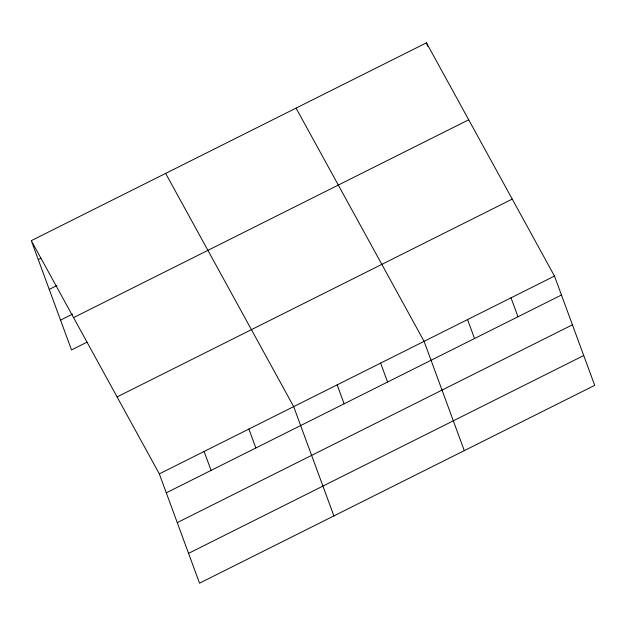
<?xml version="1.0" encoding="UTF-8"?>
<svg xmlns="http://www.w3.org/2000/svg" width="626" height="626" viewBox="0 0 626 626"><rect width="100%" height="100%" fill="white"/><g stroke="black" fill="none" stroke-linecap="round" stroke-linejoin="round"><path stroke-width="0.94" d="M31.3 240.65L426.462 42.834L554.487 276.066L594.7 385.35L199.537 583.166L159.325 473.882L31.3 240.65L71.513 349.934L87.014 342.172M38.264 259.579L40.846 258.288M49.235 289.4L56.989 285.519M60.542 320.113L72.6 314.08M73.547 317.617L468.71 119.801M117.078 396.915L512.24 199.099M159.325 473.882L554.487 276.066M166.289 492.818L561.459 295.002M177.26 522.632L572.43 324.816M188.567 553.353L583.729 355.537M296.059 108.11L424.084 341.35L464.296 450.634M165.655 173.394L293.68 406.626L333.893 515.91M426.462 42.834L427.793 46.441M511.019 297.827L517.992 316.764M467.552 319.589L474.524 338.525M380.616 363.103L387.588 382.04M337.148 384.865L344.12 403.801M248.898 429.045L255.862 447.981M204.115 451.463L211.079 470.4"/></g></svg>
